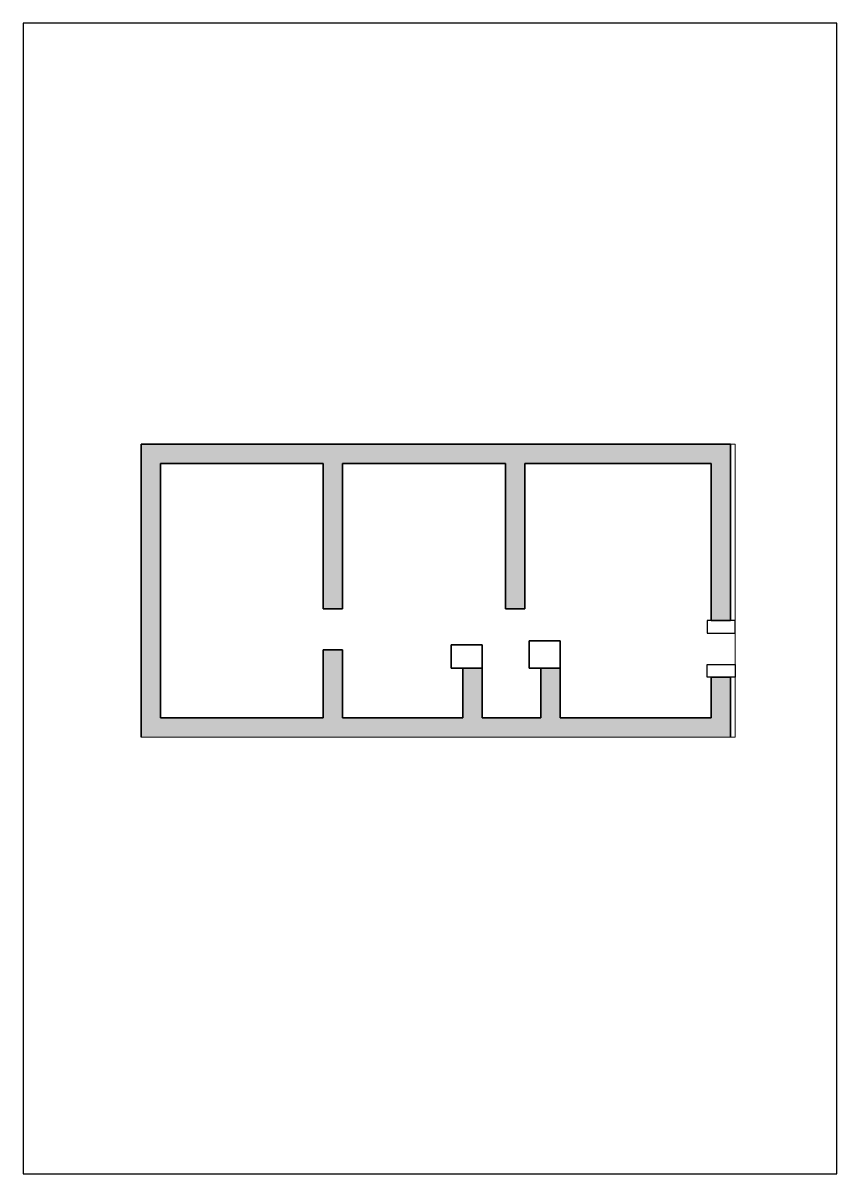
# Paper-space layout 'Layout1' of a CAD drawing. Header units: millimetres. Extents: x 64 to 274, y 59 to 356.
# The model-space entities are those that its viewports show. They can reach past a viewport. Long polylines and large blocks are cut down to what shows.
import ezdxf

# ---------------------------------------------------------------- set-up
doc = ezdxf.new("R2010")
doc.units = ezdxf.units.MM
for name, color, linetype, lineweight in [('A-ALV-___-___-EXI', 250, 'Continuous', 35), ('A-JAN-___-___-EXI', 250, 'Continuous', 25), ('A-POR-___-___-EXI', 250, 'Continuous', 25)]:
    doc.layers.add(name, color=color, linetype=linetype, lineweight=lineweight)

# ---------------------------------------------------------------- blocks, each defined once
blk = doc.blocks.new('SVG - A4-22990531-Não nomeada')
at = {"layer": 'A-JAN-___-___-EXI'}
for p, q in [((64.29, 356.5), (64.29, 59.5)), ((274.29, 356.5), (64.29, 356.5)), ((274.29, 59.5), (274.29, 356.5)), ((64.29, 59.5), (274.29, 59.5))]:
    blk.add_line(p, q, dxfattribs=at)

msp = doc.modelspace()

# ---------------------------------------------------------------- hatches: boundary and pattern name
at = {"layer": 'A-ALV-___-___-EXI'}
for points in [[(18462, -11805), (32670, -11805), (32670, -11305), (17962, -11305), (17962, -11805)], [(33170, -15855), (33170, -11305), (32670, -11305), (32670, -15855)], [(18462, -18865), (18462, -11805), (17962, -11805), (17962, -18865)], [(23162, -15555), (23162, -11805), (22662, -11805), (22662, -15555)], [(27862, -15555), (27862, -11805), (27362, -11805), (27362, -15555)], [(23162, -18365), (23162, -16615), (22662, -16615), (22662, -18365)], [(26762, -18365), (26762, -17083), (26262, -17083), (26262, -18365)], [(28772, -18365), (28772, -17083), (28272, -17083), (28272, -18365)], [(33170, -18365), (33170, -17315), (32670, -17315), (32670, -18365)], [(18462, -18865), (33170, -18865), (33170, -18365), (18462, -18365)]]:
    msp.add_hatch(color=11, dxfattribs=at).paths.add_polyline_path(points)

# ---------------------------------------------------------------- linework, layer by layer
at = {"layer": 'A-ALV-___-___-EXI', "color": 7, "lineweight": 35}
for p, q in [((33170, -11305), (17962, -11305)), ((17962, -11305), (17962, -18865)), ((33170, -15855), (33170, -11305)), ((18462, -18365), (18462, -11805)), ((18462, -11805), (22662, -11805)), ((22662, -11805), (22662, -15555)), ((23162, -15555), (23162, -11805)), ((23162, -11805), (27362, -11805)), ((27362, -11805), (27362, -15555)), ((27862, -15555), (27862, -11805)), ((27862, -11805), (32670, -11805)), ((32670, -11805), (32670, -15855)), ((22662, -15555), (23162, -15555)), ((27362, -15555), (27862, -15555)), ((32670, -15855), (33170, -15855)), ((23162, -16615), (22662, -16615)), ((22662, -16615), (22662, -18365)), ((23162, -18365), (23162, -16615)), ((26762, -17083), (26262, -17083)), ((26262, -17083), (26262, -18365)), ((26762, -18365), (26762, -17083)), ((28772, -17083), (28272, -17083)), ((28272, -17083), (28272, -18365)), ((28772, -18365), (28772, -17083)), ((33170, -17315), (32670, -17315)), ((32670, -17315), (32670, -18365)), ((33170, -18865), (33170, -17315)), ((22662, -18365), (18462, -18365)), ((26262, -18365), (23162, -18365)), ((28272, -18365), (26762, -18365)), ((32670, -18365), (28772, -18365)), ((17962, -18865), (33170, -18865))]:
    msp.add_line(p, q, dxfattribs=at)
at = {"layer": 'A-POR-___-___-EXI', "color": 7, "lineweight": 35}
for p, q in [((26762, -16483), (25962, -16483)), ((25962, -16483), (25962, -17083)), ((26762, -17083), (26762, -16483)), ((28772, -16383), (27972, -16383)), ((27972, -16383), (27972, -17083)), ((28772, -17083), (28772, -16383)), ((25962, -17083), (26762, -17083)), ((27972, -17083), (28772, -17083))]:
    msp.add_line(p, q, dxfattribs=at)
at = {"layer": 'A-POR-___-___-EXI'}
for points in [[(33287, -16183), (33287, -15855), (32567, -15855), (32567, -16183)], [(32567, -17315), (32567, -16995), (33287, -16995), (33287, -17315)]]:
    msp.add_lwpolyline(points, close=True, dxfattribs=at)

psp = doc.layouts.get("Layout1")

# ---------------------------------------------------------------- block references
at = {"layer": 'A-POR-___-___-EXI'}
psp.add_blockref('SVG - A4-22990531-Não nomeada', (0, 0), dxfattribs=at)

# ---------------------------------------------------------------- viewports
at = {"layer": 'A-ALV-___-___-EXI'}
psp.add_viewport(center=(171.38, 210.04), size=(153.26, 75.6), view_center_point=(25624.62, -15084.51), view_height=7560, dxfattribs=at)

doc.saveas('drawing.dxf')
